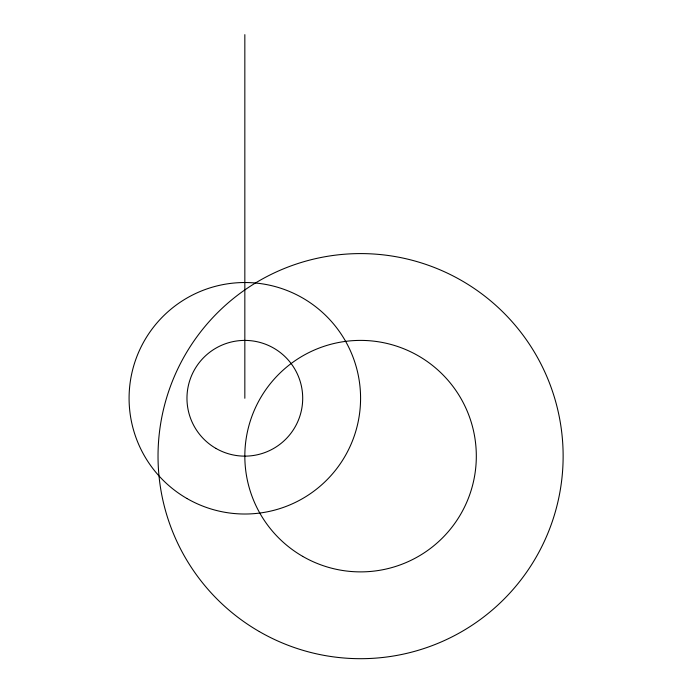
<?xml version="1.0" encoding="UTF-8"?>
<svg xmlns="http://www.w3.org/2000/svg" width="693" height="693" viewBox="0 0 693 693"><rect width="100%" height="100%" fill="white"/><g stroke="black" fill="none" stroke-linecap="round" stroke-linejoin="round"><path stroke-width="1.04" d="M244.837 34.65L244.837 398.267M215.895 448.388A57.874 57.874 0 0 0 302.702 398.267A57.874 57.874 0 0 0 215.895 348.155A57.874 57.874 0 0 0 215.895 448.388M186.963 498.51A115.74 115.74 0 0 0 360.577 398.267A115.74 115.74 0 0 0 186.963 298.033A115.74 115.74 0 0 0 186.963 498.51M302.702 556.375A115.74 115.74 0 0 0 476.316 456.141A115.74 115.74 0 0 0 302.702 355.907A115.74 115.74 0 0 0 302.702 556.375M259.303 631.557A202.555 202.555 0 0 0 563.132 456.141A202.555 202.555 0 0 0 259.303 280.726A202.555 202.555 0 0 0 259.303 631.557"/></g></svg>
